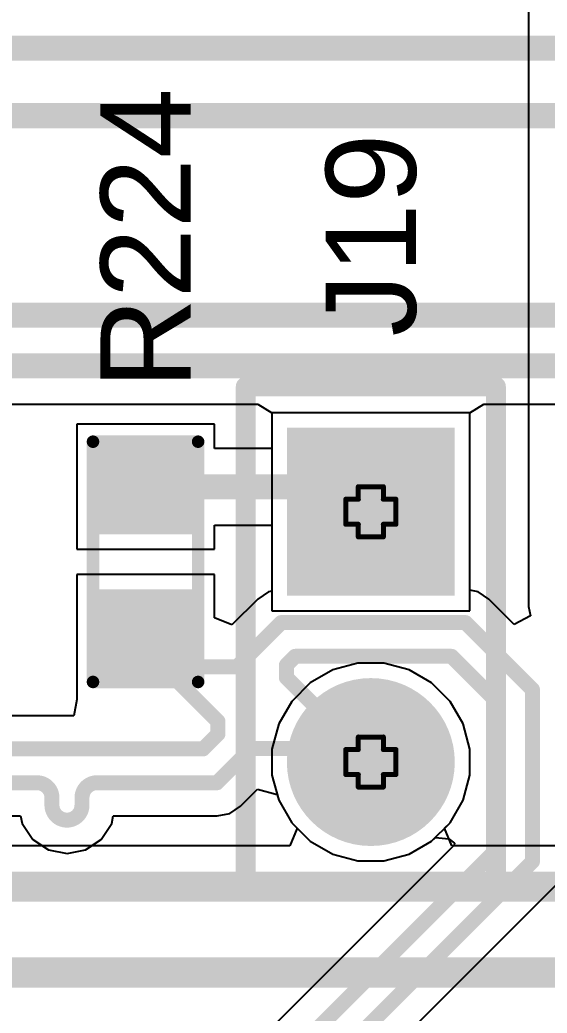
# Model space of a CAD drawing. Header units: inches. Extents: x -11 to 5379, y 0 to 5429.
# Drawn here: x 149.77 to 155.12, y 19.54 to 29.62 of the extents above; entities that cross this region are included whole.
import ezdxf

# ---------------------------------------------------------------- set-up
doc = ezdxf.new("R2010")
doc.units = ezdxf.units.IN
for name, color, linetype in [('Bottom Layer', 5, 'Continuous'), ('Bottom Solder', 6, 'Continuous'), ('Drill Drawing', 1, 'Continuous'), ('GND', 16, 'Continuous'), ('Multi-Layer', 9, 'Continuous'), ('Pad Holes', 156, 'Continuous'), ('PWR', 76, 'Continuous'), ('Top Layer', 1, 'Continuous'), ('Top Overlay', 2, 'Continuous'), ('Top Paste', 8, 'Continuous'), ('Top Solder', 216, 'Continuous')]:
    doc.layers.add(name, color=color, linetype=linetype)
doc.styles.add('Arial', font='', dxfattribs={"height": 0.2})
doc.styles.get('Arial').set_extended_font_data('Arial')

# ---------------------------------------------------------------- blocks, each defined once
blk = doc.blocks.new('R___0603_278')
at = {"layer": 'Top Layer'}
for points in [[(-0.381, 0.4445), (-0.381, -0.4445), (-1.143, -0.4445), (-1.143, 0.4445)], [(1.143, 0.4445), (1.143, -0.4445), (0.381, -0.4445), (0.381, 0.4445)]]:
    blk.add_hatch(color=1, dxfattribs=at).paths.add_polyline_path(points)
at = {"layer": 'Top Paste'}
for points in [[(-0.381, 0.4445), (-0.381, -0.4445), (-1.143, -0.4445), (-1.143, 0.4445)], [(1.143, 0.4445), (1.143, -0.4445), (0.381, -0.4445), (0.381, 0.4445)]]:
    blk.add_hatch(color=8, dxfattribs=at).paths.add_polyline_path(points)
at = {"layer": 'Top Solder'}
for points in [[(-0.2794, 0.5461), (-0.2794, -0.5461), (-1.2446, -0.5461), (-1.2446, 0.5461)], [(1.2446, 0.5461), (1.2446, -0.5461), (0.2794, -0.5461), (0.2794, 0.5461)]]:
    blk.add_hatch(color=216, dxfattribs=at).paths.add_polyline_path(points)
at = {"layer": 'Top Overlay'}
for points in [[(1.2192, 0.5334, 0.127, 0.127, 0), (-1.2192, 0.5334, 0.127, 0.127, 0)], [(-1.2192, -0.5334, 0.127, 0.127, 0), (-1.2192, 0.5334, 0.127, 0.127, 0)], [(1.2192, -0.5334, 0.127, 0.127, 0), (1.2192, 0.5334, 0.127, 0.127, 0)], [(1.2192, -0.5334, 0.127, 0.127, 0), (-1.2192, -0.5334, 0.127, 0.127, 0)]]:
    blk.add_lwpolyline(points, format="xyseb", dxfattribs=at)
for points in [[(-1.25095, 0.5334, 0.0635, 0.0635, 1), (-1.18745, 0.5334, 0.0635, 0.0635, 1)], [(-1.25095, 0.5334, 0.0635, 0.0635, 1), (-1.18745, 0.5334, 0.0635, 0.0635, 1)], [(1.18745, 0.5334, 0.0635, 0.0635, 1), (1.25095, 0.5334, 0.0635, 0.0635, 1)], [(1.18745, 0.5334, 0.0635, 0.0635, 1), (1.25095, 0.5334, 0.0635, 0.0635, 1)], [(-1.25095, -0.5334, 0.0635, 0.0635, 1), (-1.18745, -0.5334, 0.0635, 0.0635, 1)], [(-1.25095, -0.5334, 0.0635, 0.0635, 1), (-1.18745, -0.5334, 0.0635, 0.0635, 1)], [(1.18745, -0.5334, 0.0635, 0.0635, 1), (1.25095, -0.5334, 0.0635, 0.0635, 1)], [(1.18745, -0.5334, 0.0635, 0.0635, 1), (1.25095, -0.5334, 0.0635, 0.0635, 1)]]:
    blk.add_lwpolyline(points, format="xyseb", close=True, dxfattribs=at)
blk = doc.blocks.new('HDR1X2__513')
at = {"layer": 'Bottom Layer'}
blk.add_hatch(color=5, dxfattribs=at).paths.add_polyline_path([(-0.75, 0.75), (0.75, 0.75), (0.75, -0.75), (-0.75, -0.75)])
h = blk.add_hatch(color=5, dxfattribs=at)
edge = h.paths.add_edge_path()
edge.add_arc((2.54, 0), 0.75, 0, 360)
at = {"layer": 'Bottom Solder'}
blk.add_hatch(color=6, dxfattribs=at).paths.add_polyline_path([(-0.852, 0.852), (0.852, 0.852), (0.852, -0.852), (-0.852, -0.852)])
h = blk.add_hatch(color=6, dxfattribs=at)
edge = h.paths.add_edge_path()
edge.add_arc((2.54, 0), 0.852, 0, 360)
at = {"layer": 'GND'}
blk.add_hatch(color=16, dxfattribs=at).paths.add_polyline_path([(-0.75, 0.75), (0.75, 0.75), (0.75, -0.75), (-0.75, -0.75)])
h = blk.add_hatch(color=16, dxfattribs=at)
edge = h.paths.add_edge_path()
edge.add_arc((2.54, 0), 0.75, 0, 360)
at = {"layer": 'Multi-Layer'}
blk.add_hatch(color=9, dxfattribs=at).paths.add_polyline_path([(-0.75, 0.75), (0.75, 0.75), (0.75, -0.75), (-0.75, -0.75)])
h = blk.add_hatch(color=9, dxfattribs=at)
edge = h.paths.add_edge_path()
edge.add_arc((2.54, 0), 0.75, 0, 360)
at = {"layer": 'Pad Holes'}
h = blk.add_hatch(color=7, dxfattribs=at)
edge = h.paths.add_edge_path()
edge.add_arc((0, 0), 0.45, 0, 360)
h = blk.add_hatch(color=7, dxfattribs=at)
edge = h.paths.add_edge_path()
edge.add_arc((2.54, 0), 0.45, 0, 360)
at = {"layer": 'PWR'}
blk.add_hatch(color=76, dxfattribs=at).paths.add_polyline_path([(-0.75, 0.75), (0.75, 0.75), (0.75, -0.75), (-0.75, -0.75)])
h = blk.add_hatch(color=76, dxfattribs=at)
edge = h.paths.add_edge_path()
edge.add_arc((2.54, 0), 0.75, 0, 360)
at = {"layer": 'Top Layer'}
blk.add_hatch(color=1, dxfattribs=at).paths.add_polyline_path([(-0.75, 0.75), (0.75, 0.75), (0.75, -0.75), (-0.75, -0.75)])
h = blk.add_hatch(color=1, dxfattribs=at)
edge = h.paths.add_edge_path()
edge.add_arc((2.54, 0), 0.75, 0, 360)
at = {"layer": 'Top Solder'}
blk.add_hatch(color=216, dxfattribs=at).paths.add_polyline_path([(-0.852, 0.852), (0.852, 0.852), (0.852, -0.852), (-0.852, -0.852)])
h = blk.add_hatch(color=216, dxfattribs=at)
edge = h.paths.add_edge_path()
edge.add_arc((2.54, 0), 0.852, 0, 360)
at = {"layer": 'Top Overlay'}
for points in [[(3.81, 1.27, 0.2, 0.2, 0), (-1.27, 1.27, 0.2, 0.2, 0)], [(-1.27, -1.27, 0.2, 0.2, 0), (-1.27, 1.27, 0.2, 0.2, 0)], [(3.81, -1.27, 0.2, 0.2, 0), (3.81, 1.27, 0.2, 0.2, 0)], [(3.81, -1.27, 0.2, 0.2, 0), (-1.27, -1.27, 0.2, 0.2, 0)]]:
    blk.add_lwpolyline(points, format="xyseb", dxfattribs=at)
for points in [[(-1.32, 1.27, 0.1, 0.1, 1), (-1.22, 1.27, 0.1, 0.1, 1)], [(-1.32, 1.27, 0.1, 0.1, 1), (-1.22, 1.27, 0.1, 0.1, 1)], [(3.76, 1.27, 0.1, 0.1, 1), (3.86, 1.27, 0.1, 0.1, 1)], [(3.76, 1.27, 0.1, 0.1, 1), (3.86, 1.27, 0.1, 0.1, 1)], [(-1.32, -1.27, 0.1, 0.1, 1), (-1.22, -1.27, 0.1, 0.1, 1)], [(-1.32, -1.27, 0.1, 0.1, 1), (-1.22, -1.27, 0.1, 0.1, 1)], [(3.76, -1.27, 0.1, 0.1, 1), (3.86, -1.27, 0.1, 0.1, 1)], [(3.76, -1.27, 0.1, 0.1, 1), (3.86, -1.27, 0.1, 0.1, 1)]]:
    blk.add_lwpolyline(points, format="xyseb", close=True, dxfattribs=at)

msp = doc.modelspace()

# ---------------------------------------------------------------- linework, layer by layer
at = {"layer": 'Bottom Layer'}
for p, q in [((139.504, 25.725), (152.189, 25.725)), ((152.189, 25.725), (152.33, 25.636)), ((154.338, 25.636), (154.479, 25.725)), ((154.479, 25.725), (169.295, 25.725)), ((152.33, 25.636), (152.33, 25.547)), ((154.338, 25.547), (154.338, 25.636)), ((152.33, 25.547), (152.33, 23.628)), ((154.338, 23.628), (154.338, 25.547)), ((152.33, 23.628), (154.338, 23.628)), ((153.202, 23.096), (152.947, 23.027)), ((153.466, 23.096), (153.202, 23.096)), ((153.722, 23.027), (153.466, 23.096)), ((152.947, 23.027), (152.718, 22.895)), ((153.951, 22.895), (153.722, 23.027)), ((152.718, 22.895), (152.531, 22.708)), ((154.138, 22.708), (153.951, 22.895)), ((152.531, 22.708), (152.399, 22.479)), ((154.27, 22.479), (154.138, 22.708)), ((152.399, 22.479), (152.33, 22.224)), ((154.338, 22.224), (154.27, 22.479)), ((152.33, 22.224), (152.33, 21.96)), ((154.338, 21.96), (154.338, 22.224)), ((152.33, 21.96), (152.399, 21.704)), ((154.27, 21.704), (154.338, 21.96)), ((152.399, 21.704), (152.531, 21.475)), ((154.138, 21.475), (154.27, 21.704)), ((152.531, 21.475), (152.586, 21.42)), ((154.082, 21.42), (154.138, 21.475)), ((152.586, 21.42), (152.512, 21.242)), ((154.156, 21.242), (154.082, 21.42)), ((152.512, 21.242), (143.142, 21.242)), ((170.912, 21.242), (154.156, 21.242))]:
    msp.add_line(p, q, dxfattribs=at)
for points in [[(140.601, 29.337, 0.254, 0.254, 0), (168.254, 29.337, 0.254, 0.254, 0)], [(140.856, 28.652, 0.254, 0.254, 0), (168.529, 28.652, 0.254, 0.254, 0)], [(139.717, 26.628, 0.254, 0.254, 0), (169.082, 26.628, 0.254, 0.254, 0)], [(139.504, 26.113, 0.254, 0.254, 0), (169.295, 26.113, 0.254, 0.254, 0)], [(142.97, 20.828, 0.305, 0.305, 0), (174.636, 20.828, 0.305, 0.305, 0)], [(142.731, 19.956, 0.305, 0.305, 0), (175.034, 19.956, 0.305, 0.305, 0)]]:
    msp.add_lwpolyline(points, format="xyseb", dxfattribs=at)
at = {"layer": 'Drill Drawing'}
for points in [[(153.207, 24.759, 0.0508, 0.0508, 0), (153.207, 24.886, 0.0508, 0.0508, 0)], [(153.207, 24.886, 0.0508, 0.0508, 0), (153.461, 24.886, 0.0508, 0.0508, 0)], [(153.461, 24.759, 0.0508, 0.0508, 0), (153.461, 24.886, 0.0508, 0.0508, 0)], [(153.08, 24.505, 0.0508, 0.0508, 0), (153.08, 24.759, 0.0508, 0.0508, 0)], [(153.08, 24.759, 0.0508, 0.0508, 0), (153.207, 24.759, 0.0508, 0.0508, 0)], [(153.461, 24.759, 0.0508, 0.0508, 0), (153.588, 24.759, 0.0508, 0.0508, 0)], [(153.588, 24.505, 0.0508, 0.0508, 0), (153.588, 24.759, 0.0508, 0.0508, 0)], [(153.08, 24.505, 0.0508, 0.0508, 0), (153.207, 24.505, 0.0508, 0.0508, 0)], [(153.207, 24.378, 0.0508, 0.0508, 0), (153.207, 24.505, 0.0508, 0.0508, 0)], [(153.461, 24.505, 0.0508, 0.0508, 0), (153.588, 24.505, 0.0508, 0.0508, 0)], [(153.461, 24.378, 0.0508, 0.0508, 0), (153.461, 24.505, 0.0508, 0.0508, 0)], [(153.207, 24.378, 0.0508, 0.0508, 0), (153.461, 24.378, 0.0508, 0.0508, 0)], [(153.207, 22.219, 0.0508, 0.0508, 0), (153.207, 22.346, 0.0508, 0.0508, 0)], [(153.207, 22.346, 0.0508, 0.0508, 0), (153.461, 22.346, 0.0508, 0.0508, 0)], [(153.461, 22.219, 0.0508, 0.0508, 0), (153.461, 22.346, 0.0508, 0.0508, 0)], [(153.08, 21.965, 0.0508, 0.0508, 0), (153.08, 22.219, 0.0508, 0.0508, 0)], [(153.08, 22.219, 0.0508, 0.0508, 0), (153.207, 22.219, 0.0508, 0.0508, 0)], [(153.461, 22.219, 0.0508, 0.0508, 0), (153.588, 22.219, 0.0508, 0.0508, 0)], [(153.588, 21.965, 0.0508, 0.0508, 0), (153.588, 22.219, 0.0508, 0.0508, 0)], [(153.08, 21.965, 0.0508, 0.0508, 0), (153.207, 21.965, 0.0508, 0.0508, 0)], [(153.207, 21.838, 0.0508, 0.0508, 0), (153.207, 21.965, 0.0508, 0.0508, 0)], [(153.461, 21.965, 0.0508, 0.0508, 0), (153.588, 21.965, 0.0508, 0.0508, 0)], [(153.461, 21.838, 0.0508, 0.0508, 0), (153.461, 21.965, 0.0508, 0.0508, 0)], [(153.207, 21.838, 0.0508, 0.0508, 0), (153.461, 21.838, 0.0508, 0.0508, 0)]]:
    msp.add_lwpolyline(points, format="xyseb", dxfattribs=at)
for points in [[(153.194, 24.886, 0.0254, 0.0254, 1), (153.22, 24.886, 0.0254, 0.0254, 1)], [(153.194, 24.886, 0.0254, 0.0254, 1), (153.22, 24.886, 0.0254, 0.0254, 1)], [(153.448, 24.886, 0.0254, 0.0254, 1), (153.474, 24.886, 0.0254, 0.0254, 1)], [(153.448, 24.886, 0.0254, 0.0254, 1), (153.474, 24.886, 0.0254, 0.0254, 1)], [(153.067, 24.759, 0.0254, 0.0254, 1), (153.093, 24.759, 0.0254, 0.0254, 1)], [(153.067, 24.759, 0.0254, 0.0254, 1), (153.093, 24.759, 0.0254, 0.0254, 1)], [(153.194, 24.759, 0.0254, 0.0254, 1), (153.22, 24.759, 0.0254, 0.0254, 1)], [(153.194, 24.759, 0.0254, 0.0254, 1), (153.22, 24.759, 0.0254, 0.0254, 1)], [(153.448, 24.759, 0.0254, 0.0254, 1), (153.474, 24.759, 0.0254, 0.0254, 1)], [(153.448, 24.759, 0.0254, 0.0254, 1), (153.474, 24.759, 0.0254, 0.0254, 1)], [(153.575, 24.759, 0.0254, 0.0254, 1), (153.601, 24.759, 0.0254, 0.0254, 1)], [(153.575, 24.759, 0.0254, 0.0254, 1), (153.601, 24.759, 0.0254, 0.0254, 1)], [(153.067, 24.505, 0.0254, 0.0254, 1), (153.093, 24.505, 0.0254, 0.0254, 1)], [(153.067, 24.505, 0.0254, 0.0254, 1), (153.093, 24.505, 0.0254, 0.0254, 1)], [(153.194, 24.505, 0.0254, 0.0254, 1), (153.22, 24.505, 0.0254, 0.0254, 1)], [(153.194, 24.505, 0.0254, 0.0254, 1), (153.22, 24.505, 0.0254, 0.0254, 1)], [(153.448, 24.505, 0.0254, 0.0254, 1), (153.474, 24.505, 0.0254, 0.0254, 1)], [(153.448, 24.505, 0.0254, 0.0254, 1), (153.474, 24.505, 0.0254, 0.0254, 1)], [(153.575, 24.505, 0.0254, 0.0254, 1), (153.601, 24.505, 0.0254, 0.0254, 1)], [(153.575, 24.505, 0.0254, 0.0254, 1), (153.601, 24.505, 0.0254, 0.0254, 1)], [(153.194, 24.378, 0.0254, 0.0254, 1), (153.22, 24.378, 0.0254, 0.0254, 1)], [(153.194, 24.378, 0.0254, 0.0254, 1), (153.22, 24.378, 0.0254, 0.0254, 1)], [(153.448, 24.378, 0.0254, 0.0254, 1), (153.474, 24.378, 0.0254, 0.0254, 1)], [(153.448, 24.378, 0.0254, 0.0254, 1), (153.474, 24.378, 0.0254, 0.0254, 1)], [(153.194, 22.346, 0.0254, 0.0254, 1), (153.22, 22.346, 0.0254, 0.0254, 1)], [(153.194, 22.346, 0.0254, 0.0254, 1), (153.22, 22.346, 0.0254, 0.0254, 1)], [(153.448, 22.346, 0.0254, 0.0254, 1), (153.474, 22.346, 0.0254, 0.0254, 1)], [(153.448, 22.346, 0.0254, 0.0254, 1), (153.474, 22.346, 0.0254, 0.0254, 1)], [(153.067, 22.219, 0.0254, 0.0254, 1), (153.093, 22.219, 0.0254, 0.0254, 1)], [(153.067, 22.219, 0.0254, 0.0254, 1), (153.093, 22.219, 0.0254, 0.0254, 1)], [(153.194, 22.219, 0.0254, 0.0254, 1), (153.22, 22.219, 0.0254, 0.0254, 1)], [(153.194, 22.219, 0.0254, 0.0254, 1), (153.22, 22.219, 0.0254, 0.0254, 1)], [(153.448, 22.219, 0.0254, 0.0254, 1), (153.474, 22.219, 0.0254, 0.0254, 1)], [(153.448, 22.219, 0.0254, 0.0254, 1), (153.474, 22.219, 0.0254, 0.0254, 1)], [(153.575, 22.219, 0.0254, 0.0254, 1), (153.601, 22.219, 0.0254, 0.0254, 1)], [(153.575, 22.219, 0.0254, 0.0254, 1), (153.601, 22.219, 0.0254, 0.0254, 1)], [(153.067, 21.965, 0.0254, 0.0254, 1), (153.093, 21.965, 0.0254, 0.0254, 1)], [(153.067, 21.965, 0.0254, 0.0254, 1), (153.093, 21.965, 0.0254, 0.0254, 1)], [(153.194, 21.965, 0.0254, 0.0254, 1), (153.22, 21.965, 0.0254, 0.0254, 1)], [(153.194, 21.965, 0.0254, 0.0254, 1), (153.22, 21.965, 0.0254, 0.0254, 1)], [(153.448, 21.965, 0.0254, 0.0254, 1), (153.474, 21.965, 0.0254, 0.0254, 1)], [(153.448, 21.965, 0.0254, 0.0254, 1), (153.474, 21.965, 0.0254, 0.0254, 1)], [(153.575, 21.965, 0.0254, 0.0254, 1), (153.601, 21.965, 0.0254, 0.0254, 1)], [(153.575, 21.965, 0.0254, 0.0254, 1), (153.601, 21.965, 0.0254, 0.0254, 1)], [(153.194, 21.838, 0.0254, 0.0254, 1), (153.22, 21.838, 0.0254, 0.0254, 1)], [(153.194, 21.838, 0.0254, 0.0254, 1), (153.22, 21.838, 0.0254, 0.0254, 1)], [(153.448, 21.838, 0.0254, 0.0254, 1), (153.474, 21.838, 0.0254, 0.0254, 1)], [(153.448, 21.838, 0.0254, 0.0254, 1), (153.474, 21.838, 0.0254, 0.0254, 1)]]:
    msp.add_lwpolyline(points, format="xyseb", close=True, dxfattribs=at)
at = {"layer": 'GND'}
for p, q in [((154.338, 25.636), (152.33, 25.636)), ((152.33, 25.636), (152.33, 23.628)), ((154.338, 23.628), (154.338, 25.636)), ((152.33, 23.628), (154.338, 23.628)), ((153.202, 23.096), (152.947, 23.027)), ((153.466, 23.096), (153.202, 23.096)), ((153.722, 23.027), (153.466, 23.096)), ((152.947, 23.027), (152.718, 22.895)), ((153.951, 22.895), (153.722, 23.027)), ((152.718, 22.895), (152.531, 22.708)), ((154.138, 22.708), (153.951, 22.895)), ((152.531, 22.708), (152.399, 22.479)), ((154.27, 22.479), (154.138, 22.708)), ((152.399, 22.479), (152.33, 22.224)), ((154.338, 22.224), (154.27, 22.479)), ((152.33, 22.224), (152.33, 21.96)), ((154.338, 21.96), (154.338, 22.224)), ((152.33, 21.96), (152.399, 21.704)), ((154.27, 21.704), (154.338, 21.96)), ((152.399, 21.704), (152.531, 21.475)), ((154.138, 21.475), (154.27, 21.704)), ((152.531, 21.475), (152.718, 21.288)), ((153.951, 21.288), (154.138, 21.475)), ((152.718, 21.288), (152.947, 21.156)), ((153.722, 21.156), (153.951, 21.288)), ((152.947, 21.156), (153.202, 21.088)), ((153.202, 21.088), (153.466, 21.088)), ((153.466, 21.088), (153.722, 21.156))]:
    msp.add_line(p, q, dxfattribs=at)
at = {"layer": 'PWR'}
for p, q in [((154.338, 25.636), (152.33, 25.636)), ((152.33, 25.636), (152.33, 23.628)), ((154.338, 23.628), (154.338, 25.636)), ((152.33, 23.628), (154.338, 23.628)), ((153.202, 23.096), (152.947, 23.027)), ((153.466, 23.096), (153.202, 23.096)), ((153.722, 23.027), (153.466, 23.096)), ((152.947, 23.027), (152.718, 22.895)), ((153.951, 22.895), (153.722, 23.027)), ((152.718, 22.895), (152.531, 22.708)), ((154.138, 22.708), (153.951, 22.895)), ((152.531, 22.708), (152.399, 22.479)), ((154.27, 22.479), (154.138, 22.708)), ((152.399, 22.479), (152.33, 22.224)), ((154.338, 22.224), (154.27, 22.479)), ((152.33, 22.224), (152.33, 21.96)), ((154.338, 21.96), (154.338, 22.224)), ((152.33, 21.96), (152.399, 21.704)), ((154.27, 21.704), (154.338, 21.96)), ((152.399, 21.704), (152.531, 21.475)), ((154.138, 21.475), (154.27, 21.704)), ((152.531, 21.475), (152.718, 21.288)), ((153.951, 21.288), (154.138, 21.475)), ((152.718, 21.288), (152.947, 21.156)), ((153.722, 21.156), (153.951, 21.288)), ((152.947, 21.156), (153.202, 21.088)), ((153.202, 21.088), (153.466, 21.088)), ((153.466, 21.088), (153.722, 21.156))]:
    msp.add_line(p, q, dxfattribs=at)
at = {"layer": 'Top Layer'}
for p, q in [((154.934, 30.105), (154.934, 23.671)), ((154.338, 25.636), (152.33, 25.636)), ((152.33, 25.636), (152.33, 25.274)), ((154.338, 23.835), (154.338, 25.636)), ((151.747, 25.521), (150.35, 25.521)), ((150.35, 25.521), (150.35, 24.251)), ((151.747, 25.274), (151.747, 25.521)), ((152.33, 25.274), (151.747, 25.274)), ((151.747, 24.251), (151.747, 24.497)), ((151.747, 24.497), (152.33, 24.497)), ((152.33, 24.497), (152.33, 23.825)), ((150.35, 24.251), (151.747, 24.251)), ((151.747, 23.997), (150.35, 23.997)), ((150.35, 23.997), (150.35, 22.727)), ((151.747, 23.557), (151.747, 23.997)), ((152.295, 23.818), (152.186, 23.745)), ((152.33, 23.825), (152.295, 23.818)), ((154.424, 23.818), (154.338, 23.835)), ((154.533, 23.745), (154.424, 23.818)), ((152.186, 23.745), (151.924, 23.484)), ((154.789, 23.489), (154.533, 23.745)), ((154.934, 23.671), (154.953, 23.577)), ((151.924, 23.484), (151.747, 23.557)), ((154.953, 23.577), (154.789, 23.489)), ((150.35, 22.727), (150.319, 22.562)), ((150.35, 22.727), (150.35, 22.727)), ((150.319, 22.562), (149.565, 22.562)), ((152.011, 21.644), (152.184, 21.817)), ((152.184, 21.817), (152.383, 21.764)), ((152.383, 21.764), (152.399, 21.704)), ((152.399, 21.704), (152.531, 21.475)), ((151.902, 21.571), (152.011, 21.644)), ((149.283, 21.545), (149.78, 21.545)), ((149.78, 21.545), (149.796, 21.467)), ((150.705, 21.467), (150.721, 21.545)), ((150.721, 21.545), (151.773, 21.545)), ((151.773, 21.545), (151.902, 21.571)), ((152.531, 21.475), (152.718, 21.288)), ((149.796, 21.467), (149.903, 21.307)), ((150.599, 21.307), (150.705, 21.467)), ((149.903, 21.307), (150.062, 21.2)), ((150.439, 21.2), (150.599, 21.307)), ((152.718, 21.288), (152.947, 21.156)), ((153.722, 21.156), (153.951, 21.288)), ((153.951, 21.288), (153.989, 21.327)), ((153.989, 21.327), (154.127, 21.312)), ((154.127, 21.312), (154.183, 21.27)), ((150.062, 21.2), (150.251, 21.163)), ((150.251, 21.163), (150.439, 21.2)), ((154.181, 21.25), (151.346, 18.415)), ((154.183, 21.27), (154.181, 21.25)), ((152.947, 21.156), (153.202, 21.088)), ((153.202, 21.088), (153.466, 21.088)), ((153.466, 21.088), (153.722, 21.156)), ((151.504, 17.136), (155.212, 20.844))]:
    msp.add_line(p, q, dxfattribs=at)
for points in [[(151.048, 24.886, 0.254, 0.254, 0), (153.08, 24.886, 0.254, 0.254, 0)], [(153.08, 24.886, 0.254, 0.254, 0), (153.334, 24.632, 0.254, 0.254, 0)], [(151.974, 23.057, 0.152, 0.152, 0), (152.424, 23.507, 0.152, 0.152, 0)], [(152.424, 23.507, 0.152, 0.152, 0), (154.295, 23.507, 0.152, 0.152, 0)], [(154.295, 23.507, 0.152, 0.152, 0), (154.974, 22.828, 0.152, 0.152, 0)], [(151.048, 23.362, 0.152, 0.152, 0), (151.112, 23.362, 0.152, 0.152, 0)], [(151.112, 23.362, 0.152, 0.152, 0), (151.416, 23.057, 0.152, 0.152, 0)], [(152.477, 23.075, 0.152, 0.152, 0), (152.566, 23.165, 0.152, 0.152, 0)], [(152.566, 23.165, 0.152, 0.152, 0), (154.153, 23.165, 0.152, 0.152, 0)], [(154.153, 23.165, 0.152, 0.152, 0), (154.631, 22.686, 0.152, 0.152, 0)], [(151.382, 22.905, 0.152, 0.152, 0), (151.382, 23.057, 0.152, 0.152, 0)], [(151.416, 23.057, 0.152, 0.152, 0), (151.974, 23.057, 0.152, 0.152, 0)], [(152.477, 22.949, 0.152, 0.152, 0), (152.477, 23.075, 0.152, 0.152, 0)], [(152.477, 22.949, 0.152, 0.152, 0), (153.198, 22.228, 0.152, 0.152, 0)], [(151.382, 22.905, 0.152, 0.152, 0), (151.783, 22.504, 0.152, 0.152, 0)], [(154.974, 21.082, 0.152, 0.152, 0), (154.974, 22.828, 0.152, 0.152, 0)], [(154.631, 21.224, 0.152, 0.152, 0), (154.631, 22.686, 0.152, 0.152, 0)], [(151.783, 22.377, 0.152, 0.152, 0), (151.783, 22.504, 0.152, 0.152, 0)], [(151.631, 22.225, 0.152, 0.152, 0), (151.783, 22.377, 0.152, 0.152, 0)], [(149.425, 22.225, 0.152, 0.152, 0), (151.631, 22.225, 0.152, 0.152, 0)], [(151.773, 21.882, 0.152, 0.152, 0), (152.119, 22.228, 0.152, 0.152, 0)], [(152.119, 22.228, 0.152, 0.152, 0), (153.198, 22.228, 0.152, 0.152, 0)], [(153.198, 22.228, 0.152, 0.152, 0), (153.334, 22.092, 0.152, 0.152, 0)], [(149.565, 21.882, 0.152, 0.152, 0), (149.946, 21.882, 0.152, 0.152, 0)], [(149.946, 21.882, 0.152, 0.152, -0.414214), (150.098, 21.73, 0.152, 0.152, 0)], [(150.403, 21.73, 0.152, 0.152, -0.414214), (150.556, 21.882, 0.152, 0.152, 0)], [(150.556, 21.882, 0.152, 0.152, 0), (151.002, 21.882, 0.152, 0.152, 0)], [(151.002, 21.882, 0.152, 0.152, 0), (151.773, 21.882, 0.152, 0.152, 0)], [(150.098, 21.655, 0.152, 0.152, 0), (150.098, 21.73, 0.152, 0.152, 0)], [(150.403, 21.655, 0.152, 0.152, 0), (150.403, 21.73, 0.152, 0.152, 0)], [(150.403, 21.655, 0.152, 0.152, -1), (150.098, 21.655, 0.152, 0.152, 0)], [(151.124, 17.717, 0.152, 0.152, 0), (154.631, 21.224, 0.152, 0.152, 0)], [(151.266, 17.374, 0.152, 0.152, 0), (154.974, 21.082, 0.152, 0.152, 0)]]:
    msp.add_lwpolyline(points, format="xyseb", dxfattribs=at)
for points in [[(150.985, 24.886, 0.127, 0.127, 1), (151.112, 24.886, 0.127, 0.127, 1)], [(153.017, 24.886, 0.127, 0.127, 1), (153.144, 24.886, 0.127, 0.127, 1)], [(153.017, 24.886, 0.127, 0.127, 1), (153.144, 24.886, 0.127, 0.127, 1)], [(153.271, 24.632, 0.127, 0.127, 1), (153.398, 24.632, 0.127, 0.127, 1)], [(152.386, 23.507, 0.0762, 0.0762, 1), (152.462, 23.507, 0.0762, 0.0762, 1)], [(152.386, 23.507, 0.0762, 0.0762, 1), (152.462, 23.507, 0.0762, 0.0762, 1)], [(154.257, 23.507, 0.0762, 0.0762, 1), (154.333, 23.507, 0.0762, 0.0762, 1)], [(154.257, 23.507, 0.0762, 0.0762, 1), (154.333, 23.507, 0.0762, 0.0762, 1)], [(151.01, 23.362, 0.0762, 0.0762, 1), (151.086, 23.362, 0.0762, 0.0762, 1)], [(151.074, 23.362, 0.0762, 0.0762, 1), (151.15, 23.362, 0.0762, 0.0762, 1)], [(151.074, 23.362, 0.0762, 0.0762, 1), (151.15, 23.362, 0.0762, 0.0762, 1)], [(152.528, 23.165, 0.0762, 0.0762, 1), (152.604, 23.165, 0.0762, 0.0762, 1)], [(152.528, 23.165, 0.0762, 0.0762, 1), (152.604, 23.165, 0.0762, 0.0762, 1)], [(154.115, 23.165, 0.0762, 0.0762, 1), (154.191, 23.165, 0.0762, 0.0762, 1)], [(154.115, 23.165, 0.0762, 0.0762, 1), (154.191, 23.165, 0.0762, 0.0762, 1)], [(151.344, 23.057, 0.0762, 0.0762, 1), (151.42, 23.057, 0.0762, 0.0762, 1)], [(151.378, 23.057, 0.0762, 0.0762, 1), (151.455, 23.057, 0.0762, 0.0762, 1)], [(151.378, 23.057, 0.0762, 0.0762, 1), (151.455, 23.057, 0.0762, 0.0762, 1)], [(151.936, 23.057, 0.0762, 0.0762, 1), (152.012, 23.057, 0.0762, 0.0762, 1)], [(151.936, 23.057, 0.0762, 0.0762, 1), (152.012, 23.057, 0.0762, 0.0762, 1)], [(152.439, 23.075, 0.0762, 0.0762, 1), (152.515, 23.075, 0.0762, 0.0762, 1)], [(152.439, 23.075, 0.0762, 0.0762, 1), (152.515, 23.075, 0.0762, 0.0762, 1)], [(152.439, 22.949, 0.0762, 0.0762, 1), (152.515, 22.949, 0.0762, 0.0762, 1)], [(152.439, 22.949, 0.0762, 0.0762, 1), (152.515, 22.949, 0.0762, 0.0762, 1)], [(151.344, 22.905, 0.0762, 0.0762, 1), (151.42, 22.905, 0.0762, 0.0762, 1)], [(151.344, 22.905, 0.0762, 0.0762, 1), (151.42, 22.905, 0.0762, 0.0762, 1)], [(154.936, 22.828, 0.0762, 0.0762, 1), (155.012, 22.828, 0.0762, 0.0762, 1)], [(154.936, 22.828, 0.0762, 0.0762, 1), (155.012, 22.828, 0.0762, 0.0762, 1)], [(154.593, 22.686, 0.0762, 0.0762, 1), (154.669, 22.686, 0.0762, 0.0762, 1)], [(154.593, 22.686, 0.0762, 0.0762, 1), (154.669, 22.686, 0.0762, 0.0762, 1)], [(151.745, 22.504, 0.0762, 0.0762, 1), (151.821, 22.504, 0.0762, 0.0762, 1)], [(151.745, 22.504, 0.0762, 0.0762, 1), (151.821, 22.504, 0.0762, 0.0762, 1)], [(151.745, 22.377, 0.0762, 0.0762, 1), (151.821, 22.377, 0.0762, 0.0762, 1)], [(151.745, 22.377, 0.0762, 0.0762, 1), (151.821, 22.377, 0.0762, 0.0762, 1)], [(151.593, 22.225, 0.0762, 0.0762, 1), (151.669, 22.225, 0.0762, 0.0762, 1)], [(151.593, 22.225, 0.0762, 0.0762, 1), (151.669, 22.225, 0.0762, 0.0762, 1)], [(152.081, 22.228, 0.0762, 0.0762, 1), (152.157, 22.228, 0.0762, 0.0762, 1)], [(152.081, 22.228, 0.0762, 0.0762, 1), (152.157, 22.228, 0.0762, 0.0762, 1)], [(153.16, 22.228, 0.0762, 0.0762, 1), (153.236, 22.228, 0.0762, 0.0762, 1)], [(153.16, 22.228, 0.0762, 0.0762, 1), (153.236, 22.228, 0.0762, 0.0762, 1)], [(153.16, 22.228, 0.0762, 0.0762, 1), (153.236, 22.228, 0.0762, 0.0762, 1)], [(153.296, 22.092, 0.0762, 0.0762, 1), (153.372, 22.092, 0.0762, 0.0762, 1)], [(149.908, 21.882, 0.0762, 0.0762, 1), (149.984, 21.882, 0.0762, 0.0762, 1)], [(149.908, 21.882, 0.0762, 0.0762, 1), (149.984, 21.882, 0.0762, 0.0762, 1)], [(150.517, 21.882, 0.0762, 0.0762, 1), (150.594, 21.882, 0.0762, 0.0762, 1)], [(150.517, 21.882, 0.0762, 0.0762, 1), (150.594, 21.882, 0.0762, 0.0762, 1)], [(150.964, 21.882, 0.0762, 0.0762, 1), (151.04, 21.882, 0.0762, 0.0762, 1)], [(150.964, 21.882, 0.0762, 0.0762, 1), (151.04, 21.882, 0.0762, 0.0762, 1)], [(151.735, 21.882, 0.0762, 0.0762, 1), (151.811, 21.882, 0.0762, 0.0762, 1)], [(151.735, 21.882, 0.0762, 0.0762, 1), (151.811, 21.882, 0.0762, 0.0762, 1)], [(150.06, 21.73, 0.0762, 0.0762, 1), (150.136, 21.73, 0.0762, 0.0762, 1)], [(150.06, 21.73, 0.0762, 0.0762, 1), (150.136, 21.73, 0.0762, 0.0762, 1)], [(150.365, 21.73, 0.0762, 0.0762, 1), (150.441, 21.73, 0.0762, 0.0762, 1)], [(150.365, 21.73, 0.0762, 0.0762, 1), (150.441, 21.73, 0.0762, 0.0762, 1)], [(150.06, 21.655, 0.0762, 0.0762, 1), (150.136, 21.655, 0.0762, 0.0762, 1)], [(150.06, 21.655, 0.0762, 0.0762, 1), (150.136, 21.655, 0.0762, 0.0762, 1)], [(150.365, 21.655, 0.0762, 0.0762, 1), (150.441, 21.655, 0.0762, 0.0762, 1)], [(150.365, 21.655, 0.0762, 0.0762, 1), (150.441, 21.655, 0.0762, 0.0762, 1)], [(154.593, 21.224, 0.0762, 0.0762, 1), (154.669, 21.224, 0.0762, 0.0762, 1)], [(154.593, 21.224, 0.0762, 0.0762, 1), (154.669, 21.224, 0.0762, 0.0762, 1)], [(154.936, 21.082, 0.0762, 0.0762, 1), (155.012, 21.082, 0.0762, 0.0762, 1)], [(154.936, 21.082, 0.0762, 0.0762, 1), (155.012, 21.082, 0.0762, 0.0762, 1)]]:
    msp.add_lwpolyline(points, format="xyseb", close=True, dxfattribs=at)

# ---------------------------------------------------------------- block references
at = {"rotation": 270}
for name, p in [('HDR1X2__513', (153.334, 24.632)), ('R___0603_278', (151.048, 24.124))]:
    msp.add_blockref(name, p, dxfattribs=at)

# ---------------------------------------------------------------- texts
at = {"layer": 'Top Overlay', "style": 'Arial'}
for s, p in [('R224', (151.505, 25.877)), ('J19', (153.791, 26.41))]:
    msp.add_text(s, height=0.9144, rotation=90, dxfattribs=at).set_placement(p)

doc.saveas('drawing.dxf')
